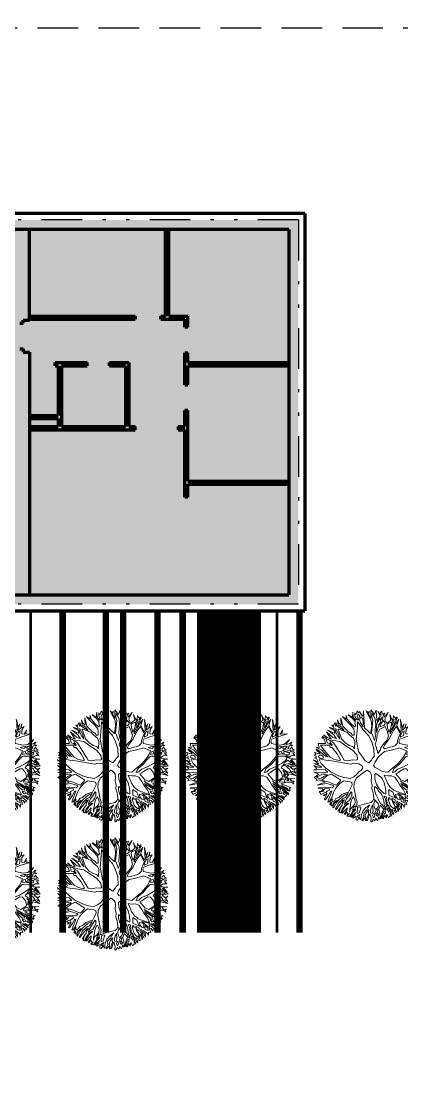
# Model space of a CAD drawing. Header units: metres. Extents: x -664657 to -643449, y -1076720 to -1062383.
# Drawn here: x -643536.59 to -643524.71, y -1071362.6 to -1071329.03 of the extents above; entities that cross this region are included whole.
import ezdxf

# ---------------------------------------------------------------- set-up
doc = ezdxf.new("R2010")
doc.units = ezdxf.units.M
doc.header["$LTSCALE"] = 0.1
doc.linetypes.add('DASHED', pattern=[19.05, 12.7, -6.35])
doc.linetypes.add('DIVIDE', pattern=[31.75, 12.7, -6.35, 0, -6.35, 0, -6.35])
doc.layers.get('0').update_dxf_attribs({"color": 8, "lineweight": 9})
doc.layers.add('AA_THER_silná', color=1, linetype='Continuous', lineweight=70)
doc.layers.add('AA_THER_STAFAZ', color=252, linetype='Continuous', lineweight=0)
for name, color, linetype in [('AA_THER_srafy', 52, 'Continuous'), ('AA_THER_ZELEŇ', 53, 'Continuous'), ('AA_THER_čerchovaná', 84, 'DIVIDE'), ('AA_THER_čárkovaná', 5, 'DASHED')]:
    doc.layers.add(name, color=color, linetype=linetype)

# ---------------------------------------------------------------- blocks, each defined once
blk = doc.blocks.new('A$C0C461CEA')
for p, q in [((-0.108, 0.579), (-0.136, 0.688)), ((-0.136, 0.688), (-0.031, 0.479)), ((-0.062, 0.681), (-0.084, 0.71)), ((-0.084, 0.71), (-0.025, 0.681)), ((0.086, 0.573), (-0.062, 0.681)), ((-0.025, 0.681), (-0.029, 0.73)), ((-0.029, 0.73), (-0.001, 0.656)), ((0.063, 0.606), (-0.009, 0.765)), ((-0.009, 0.765), (0.101, 0.706)), ((-0.001, 0.656), (0.063, 0.606)), ((0.049, 0.709), (0.1, 0.674)), ((0.071, 0.64), (0.049, 0.709)), ((0.101, 0.706), (0.094, 0.804)), ((0.094, 0.804), (0.195, 0.61)), ((0.1, 0.674), (0.148, 0.626)), ((0.214, 0.725), (0.134, 0.788)), ((0.134, 0.788), (0.212, 0.751)), ((0.191, 0.795), (0.205, 0.826)), ((0.231, 0.749), (0.191, 0.795)), ((0.195, 0.61), (0.214, 0.725)), ((0.205, 0.826), (0.247, 0.779)), ((0.212, 0.751), (0.231, 0.749)), ((0.226, 0.644), (0.236, 0.684)), ((0.236, 0.684), (0.278, 0.625)), ((0.247, 0.779), (0.283, 0.818)), ((0.256, 0.734), (0.28, 0.713)), ((0.257, 0.695), (0.256, 0.734)), ((0.272, 0.676), (0.257, 0.695)), ((0.291, 0.657), (0.272, 0.676)), ((0.283, 0.818), (0.273, 0.766)), ((0.273, 0.766), (0.303, 0.735)), ((0.28, 0.713), (0.29, 0.678)), ((0.29, 0.678), (0.291, 0.657)), ((0.298, 0.594), (0.316, 0.668)), ((0.303, 0.735), (0.335, 0.855)), ((0.316, 0.668), (0.354, 0.641)), ((0.335, 0.855), (0.332, 0.706)), ((0.332, 0.706), (0.398, 0.641)), ((0.448, 0.732), (0.381, 0.832)), ((0.381, 0.832), (0.473, 0.745)), ((0.398, 0.641), (0.448, 0.732)), ((0.438, 0.663), (0.419, 0.639)), ((0.471, 0.697), (0.438, 0.663)), ((0.483, 0.777), (0.463, 0.845)), ((0.463, 0.845), (0.503, 0.812)), ((0.482, 0.682), (0.471, 0.697)), ((0.473, 0.745), (0.483, 0.777)), ((0.492, 0.669), (0.482, 0.682)), ((0.49, 0.711), (0.491, 0.762)), ((0.505, 0.682), (0.49, 0.711)), ((0.491, 0.762), (0.519, 0.739)), ((0.503, 0.634), (0.492, 0.669)), ((0.503, 0.812), (0.541, 0.849)), ((0.518, 0.634), (0.505, 0.682)), ((0.519, 0.739), (0.518, 0.634)), ((0.541, 0.849), (0.523, 0.775)), ((0.523, 0.775), (0.552, 0.829)), ((0.539, 0.622), (0.547, 0.66)), ((0.544, 0.723), (0.568, 0.689)), ((0.547, 0.66), (0.544, 0.723)), ((0.552, 0.829), (0.55, 0.733)), ((0.55, 0.733), (0.572, 0.716)), ((0.568, 0.689), (0.562, 0.609)), ((0.572, 0.716), (0.592, 0.82)), ((0.6, 0.66), (0.581, 0.563)), ((0.592, 0.82), (0.599, 0.69)), ((0.599, 0.69), (0.656, 0.641)), ((0.629, 0.644), (0.6, 0.66)), ((0.732, 0.619), (0.623, 0.824)), ((0.623, 0.824), (0.721, 0.691)), ((0.721, 0.691), (0.725, 0.772)), ((0.725, 0.772), (0.739, 0.638)), ((0.739, 0.638), (0.773, 0.691)), ((0.773, 0.691), (0.762, 0.79)), ((0.762, 0.79), (0.78, 0.708)), ((0.78, 0.708), (0.782, 0.71)), ((0.782, 0.71), (0.826, 0.755)), ((0.826, 0.755), (0.807, 0.687)), ((0.807, 0.687), (0.84, 0.599)), ((1.024, 0.679), (0.847, 0.53)), ((0.888, 0.613), (0.897, 0.711)), ((0.897, 0.711), (0.915, 0.627)), ((0.915, 0.627), (1.024, 0.679)), ((-0.394, 0.388), (-0.424, 0.459)), ((-0.424, 0.459), (-0.372, 0.399)), ((-0.386, 0.487), (-0.377, 0.497)), ((-0.28, 0.452), (-0.386, 0.487)), ((-0.377, 0.497), (-0.291, 0.473)), ((-0.291, 0.473), (-0.326, 0.577)), ((-0.326, 0.577), (-0.279, 0.488)), ((-0.256, 0.522), (-0.284, 0.582)), ((-0.284, 0.582), (-0.25, 0.553)), ((-0.209, 0.421), (-0.28, 0.452)), ((-0.279, 0.488), (-0.209, 0.448)), ((-0.207, 0.472), (-0.256, 0.522)), ((-0.25, 0.553), (-0.251, 0.627)), ((-0.251, 0.627), (-0.205, 0.61)), ((-0.215, 0.587), (-0.164, 0.562)), ((-0.208, 0.57), (-0.215, 0.587)), ((-0.212, 0.536), (-0.208, 0.57)), ((-0.186, 0.48), (-0.212, 0.536)), ((-0.209, 0.448), (-0.207, 0.472)), ((-0.205, 0.61), (-0.205, 0.641)), ((-0.205, 0.641), (-0.143, 0.596)), ((-0.163, 0.47), (-0.186, 0.48)), ((-0.164, 0.562), (-0.163, 0.47)), ((-0.143, 0.596), (-0.108, 0.579)), ((-0.134, 0.562), (-0.138, 0.487)), ((-0.138, 0.487), (-0.095, 0.443)), ((-0.111, 0.544), (-0.134, 0.562)), ((-0.084, 0.536), (-0.111, 0.544)), ((-0.095, 0.443), (-0.013, 0.385)), ((-0.05, 0.471), (-0.084, 0.536)), ((-0.013, 0.385), (-0.05, 0.471)), ((-0.031, 0.479), (0.019, 0.379)), ((0.115, 0.58), (0.071, 0.64)), ((0.141, 0.467), (0.086, 0.573)), ((0.154, 0.458), (0.115, 0.58)), ((0.175, 0.322), (0.141, 0.467)), ((0.148, 0.626), (0.198, 0.54)), ((0.193, 0.345), (0.154, 0.458)), ((0.198, 0.54), (0.234, 0.438)), ((0.212, 0.581), (0.226, 0.644)), ((0.236, 0.499), (0.212, 0.581)), ((0.234, 0.438), (0.258, 0.367)), ((0.281, 0.388), (0.236, 0.499)), ((0.278, 0.625), (0.267, 0.543)), ((0.267, 0.543), (0.281, 0.388)), ((0.299, 0.519), (0.298, 0.594)), ((0.359, 0.578), (0.299, 0.519)), ((0.318, 0.477), (0.314, 0.414)), ((0.392, 0.572), (0.318, 0.477)), ((0.354, 0.641), (0.373, 0.618)), ((0.373, 0.618), (0.359, 0.578)), ((0.469, 0.501), (0.392, 0.572)), ((0.419, 0.639), (0.417, 0.618)), ((0.417, 0.618), (0.449, 0.568)), ((0.449, 0.568), (0.492, 0.518)), ((0.532, 0.422), (0.469, 0.501)), ((0.492, 0.518), (0.511, 0.491)), ((0.512, 0.575), (0.503, 0.634)), ((0.511, 0.491), (0.512, 0.575)), ((0.53, 0.531), (0.539, 0.622)), ((0.551, 0.471), (0.53, 0.531)), ((0.562, 0.609), (0.551, 0.471)), ((0.574, 0.456), (0.571, 0.374)), ((0.581, 0.563), (0.574, 0.456)), ((0.699, 0.587), (0.629, 0.644)), ((0.656, 0.641), (0.716, 0.594)), ((0.735, 0.569), (0.699, 0.587)), ((0.716, 0.594), (0.732, 0.619)), ((0.736, 0.502), (0.735, 0.569)), ((0.738, 0.409), (0.736, 0.502)), ((0.756, 0.617), (0.75, 0.55)), ((0.75, 0.55), (0.759, 0.494)), ((0.785, 0.647), (0.756, 0.617)), ((0.759, 0.494), (0.811, 0.549)), ((0.772, 0.454), (0.768, 0.41)), ((0.847, 0.53), (0.772, 0.454)), ((0.811, 0.549), (0.785, 0.647)), ((0.84, 0.599), (0.888, 0.613)), ((0.955, 0.401), (1.039, 0.454)), ((1.039, 0.454), (1.103, 0.589)), ((1.085, 0.438), (1.06, 0.421)), ((1.103, 0.589), (1.074, 0.465)), ((1.074, 0.465), (1.137, 0.506)), ((1.117, 0.447), (1.085, 0.438)), ((1.102, 0.394), (1.117, 0.447)), ((1.137, 0.506), (1.166, 0.562)), ((1.154, 0.472), (1.142, 0.409)), ((1.213, 0.508), (1.154, 0.472)), ((1.166, 0.562), (1.164, 0.508)), ((1.164, 0.508), (1.213, 0.508)), ((1.193, 0.416), (1.206, 0.47)), ((1.206, 0.47), (1.232, 0.441)), ((1.232, 0.441), (1.276, 0.429)), ((-0.577, 0.172), (-0.583, 0.229)), ((-0.583, 0.229), (-0.536, 0.174)), ((-0.526, 0.187), (-0.556, 0.247)), ((-0.556, 0.247), (-0.505, 0.187)), ((-0.495, 0.221), (-0.55, 0.309)), ((-0.55, 0.309), (-0.495, 0.256)), ((-0.436, 0.238), (-0.503, 0.376)), ((-0.503, 0.376), (-0.397, 0.235)), ((-0.495, 0.256), (-0.436, 0.238)), ((-0.415, 0.205), (-0.495, 0.221)), ((-0.394, 0.371), (-0.482, 0.412)), ((-0.482, 0.412), (-0.394, 0.388)), ((-0.397, 0.235), (-0.263, 0.181)), ((-0.256, 0.32), (-0.394, 0.371)), ((-0.372, 0.399), (-0.265, 0.347)), ((-0.265, 0.347), (-0.176, 0.312)), ((-0.174, 0.275), (-0.256, 0.32)), ((-0.194, 0.381), (-0.209, 0.421)), ((-0.162, 0.346), (-0.194, 0.381)), ((-0.176, 0.312), (-0.162, 0.346)), ((-0.142, 0.224), (-0.174, 0.275)), ((-0.157, 0.436), (-0.114, 0.321)), ((-0.081, 0.391), (-0.157, 0.436)), ((-0.114, 0.159), (-0.142, 0.224)), ((-0.114, 0.321), (-0.04, 0.095)), ((0.012, 0.333), (-0.081, 0.391)), ((0.154, 0.269), (0.012, 0.333)), ((0.019, 0.379), (0.096, 0.349)), ((0.096, 0.349), (0.175, 0.322)), ((0.266, 0.178), (0.154, 0.269)), ((0.24, 0.295), (0.193, 0.345)), ((0.308, 0.222), (0.24, 0.295)), ((0.258, 0.367), (0.296, 0.309)), ((0.296, 0.309), (0.308, 0.222)), ((0.314, 0.414), (0.309, 0.363)), ((0.309, 0.363), (0.334, 0.286)), ((0.334, 0.286), (0.348, 0.221)), ((0.348, 0.221), (0.354, 0.16)), ((0.485, 0.148), (0.513, 0.258)), ((0.513, 0.258), (0.54, 0.324)), ((0.54, 0.324), (0.532, 0.422)), ((0.551, 0.283), (0.534, 0.218)), ((0.571, 0.374), (0.551, 0.283)), ((0.619, 0.192), (0.694, 0.255)), ((0.694, 0.255), (0.731, 0.289)), ((0.834, 0.289), (0.726, 0.197)), ((0.731, 0.289), (0.76, 0.363)), ((0.76, 0.363), (0.738, 0.409)), ((0.768, 0.41), (0.8, 0.37)), ((0.8, 0.37), (0.955, 0.401)), ((0.992, 0.29), (0.834, 0.289)), ((0.943, 0.354), (0.922, 0.336)), ((0.922, 0.336), (0.992, 0.342)), ((0.983, 0.384), (0.943, 0.354)), ((1.022, 0.404), (0.983, 0.384)), ((0.985, 0.138), (0.99, 0.219)), ((0.99, 0.219), (0.992, 0.29)), ((0.992, 0.342), (1.008, 0.359)), ((1.008, 0.359), (1.022, 0.404)), ((1.019, 0.28), (1.014, 0.25)), ((1.014, 0.25), (1.022, 0.223)), ((1.04, 0.305), (1.019, 0.28)), ((1.022, 0.223), (1.057, 0.251)), ((1.065, 0.28), (1.04, 0.305)), ((1.06, 0.421), (1.046, 0.396)), ((1.046, 0.396), (1.046, 0.37)), ((1.046, 0.37), (1.102, 0.394)), ((1.161, 0.247), (1.054, 0.196)), ((1.057, 0.251), (1.11, 0.266)), ((1.084, 0.364), (1.065, 0.329)), ((1.065, 0.329), (1.216, 0.353)), ((1.11, 0.266), (1.065, 0.28)), ((1.151, 0.377), (1.084, 0.364)), ((1.115, 0.327), (1.094, 0.318)), ((1.094, 0.318), (1.123, 0.272)), ((1.157, 0.334), (1.115, 0.327)), ((1.123, 0.272), (1.221, 0.303)), ((1.142, 0.409), (1.193, 0.416)), ((1.216, 0.393), (1.151, 0.377)), ((1.223, 0.332), (1.157, 0.334)), ((1.207, 0.21), (1.161, 0.247)), ((1.221, 0.277), (1.173, 0.268)), ((1.173, 0.268), (1.209, 0.239)), ((1.209, 0.239), (1.221, 0.277)), ((1.216, 0.353), (1.216, 0.393)), ((1.221, 0.303), (1.223, 0.332)), ((1.265, 0.299), (1.236, 0.242)), ((1.236, 0.242), (1.263, 0.236)), ((1.276, 0.429), (1.239, 0.399)), ((1.239, 0.399), (1.239, 0.378)), ((1.239, 0.378), (1.266, 0.383)), ((1.263, 0.236), (1.379, 0.275)), ((1.336, 0.335), (1.265, 0.299)), ((1.266, 0.383), (1.281, 0.398)), ((1.308, 0.383), (1.275, 0.358)), ((1.275, 0.358), (1.336, 0.335)), ((1.281, 0.398), (1.308, 0.383)), ((1.379, 0.275), (1.301, 0.236)), ((1.301, 0.236), (1.411, 0.18)), ((-0.493, -0.002), (-0.644, 0.041)), ((-0.644, 0.041), (-0.485, 0.03)), ((-0.635, 0.101), (-0.551, 0.117)), ((-0.519, 0.086), (-0.635, 0.101)), ((-0.612, 0.165), (-0.577, 0.172)), ((-0.557, 0.142), (-0.612, 0.165)), ((-0.551, 0.117), (-0.557, 0.142)), ((-0.536, 0.174), (-0.526, 0.187)), ((-0.509, 0.126), (-0.526, 0.126)), ((-0.526, 0.126), (-0.492, 0.08)), ((-0.485, 0.03), (-0.519, 0.086)), ((-0.416, 0.057), (-0.509, 0.126)), ((-0.505, 0.187), (-0.335, 0.163)), ((-0.492, 0.08), (-0.453, 0.038)), ((-0.444, 0.15), (-0.46, 0.141)), ((-0.46, 0.141), (-0.318, -0.013)), ((-0.453, 0.038), (-0.411, 0.003)), ((-0.353, 0.149), (-0.444, 0.15)), ((-0.354, -0.026), (-0.416, 0.057)), ((-0.335, 0.163), (-0.415, 0.205)), ((-0.411, 0.003), (-0.354, -0.026)), ((-0.273, 0.155), (-0.353, 0.149)), ((-0.191, 0.121), (-0.273, 0.155)), ((-0.263, 0.181), (-0.194, 0.167)), ((-0.194, 0.167), (-0.145, 0.146)), ((-0.099, 0.096), (-0.191, 0.121)), ((-0.145, 0.146), (-0.114, 0.159)), ((-0.05, 0.048), (-0.099, 0.096)), ((0, -0.086), (-0.05, 0.048)), ((-0.04, 0.095), (0.101, -0.11)), ((0.364, 0.065), (0.266, 0.178)), ((0.354, 0.16), (0.409, 0.103)), ((0.435, -0.079), (0.364, 0.065)), ((0.409, 0.103), (0.439, 0.053)), ((0.439, 0.053), (0.476, 0.01)), ((0.476, 0.01), (0.498, 0.096)), ((0.498, 0.096), (0.485, 0.148)), ((0.588, 0.099), (0.514, -0.053)), ((0.534, 0.218), (0.533, 0.155)), ((0.533, 0.155), (0.567, 0.153)), ((0.567, 0.153), (0.619, 0.192)), ((0.726, 0.197), (0.588, 0.099)), ((0.934, -0.024), (0.985, 0.138)), ((0.99, 0.078), (0.966, -0.017)), ((1.029, 0.181), (0.99, 0.078)), ((1.054, 0.196), (1.029, 0.181)), ((1.064, -0.035), (1.15, 0.081)), ((1.15, 0.081), (1.193, 0.151)), ((1.184, 0.044), (1.176, -0.007)), ((1.242, 0.072), (1.184, 0.044)), ((1.201, 0.118), (1.192, 0.06)), ((1.192, 0.06), (1.242, 0.105)), ((1.193, 0.151), (1.207, 0.21)), ((1.249, 0.194), (1.201, 0.132)), ((1.201, 0.132), (1.201, 0.118)), ((1.242, 0.105), (1.277, 0.128)), ((1.297, 0.051), (1.242, 0.072)), ((1.268, 0.179), (1.249, 0.194)), ((1.314, 0.169), (1.268, 0.179)), ((1.294, 0.108), (1.276, 0.086)), ((1.276, 0.086), (1.305, 0.077)), ((1.277, 0.128), (1.319, 0.158)), ((1.411, 0.18), (1.289, 0.213)), ((1.289, 0.213), (1.317, 0.184)), ((1.327, 0.131), (1.294, 0.108)), ((1.347, 0.037), (1.297, 0.051)), ((1.305, 0.077), (1.384, 0.138)), ((1.319, 0.158), (1.314, 0.169)), ((1.317, 0.184), (1.443, 0.155)), ((1.367, 0.149), (1.327, 0.131)), ((1.443, 0.155), (1.34, 0.081)), ((1.34, 0.081), (1.406, 0.061)), ((1.386, 0.006), (1.347, 0.037)), ((1.384, 0.138), (1.367, 0.149)), ((1.367, -0.026), (1.386, 0.006)), ((1.421, 0.016), (1.398, -0.011)), ((1.406, 0.061), (1.454, 0.109)), ((1.495, 0.013), (1.421, 0.016)), ((1.454, 0.109), (1.431, 0.05)), ((1.431, 0.05), (1.495, 0.013)), ((-0.701, -0.157), (-0.672, -0.144)), ((-0.634, -0.167), (-0.701, -0.157)), ((-0.672, -0.144), (-0.697, -0.115)), ((-0.697, -0.115), (-0.649, -0.134)), ((-0.599, -0.118), (-0.687, -0.081)), ((-0.687, -0.081), (-0.582, -0.108)), ((-0.508, -0.101), (-0.659, -0.004)), ((-0.659, -0.004), (-0.5, -0.057)), ((-0.649, -0.134), (-0.599, -0.118)), ((-0.583, -0.227), (-0.634, -0.167)), ((-0.561, -0.129), (-0.611, -0.142)), ((-0.611, -0.142), (-0.575, -0.175)), ((-0.582, -0.108), (-0.544, -0.105)), ((-0.575, -0.175), (-0.552, -0.204)), ((-0.519, -0.137), (-0.561, -0.129)), ((-0.552, -0.204), (-0.506, -0.197)), ((-0.544, -0.105), (-0.508, -0.101)), ((-0.491, -0.179), (-0.519, -0.137)), ((-0.506, -0.197), (-0.448, -0.22)), ((-0.5, -0.057), (-0.412, -0.054)), ((-0.412, -0.054), (-0.493, -0.002)), ((-0.33, -0.078), (-0.491, -0.12)), ((-0.491, -0.12), (-0.481, -0.145)), ((-0.444, -0.203), (-0.491, -0.179)), ((-0.481, -0.145), (-0.435, -0.149)), ((-0.448, -0.22), (-0.444, -0.203)), ((-0.435, -0.149), (-0.35, -0.207)), ((-0.35, -0.207), (-0.2, -0.314)), ((-0.208, -0.104), (-0.33, -0.078)), ((-0.318, -0.013), (-0.221, -0.06)), ((-0.221, -0.06), (-0.118, -0.072)), ((-0.023, -0.134), (-0.208, -0.104)), ((-0.118, -0.072), (-0.051, -0.067)), ((-0.051, -0.067), (0, -0.086)), ((0.101, -0.19), (-0.023, -0.134)), ((0.101, -0.11), (0.215, -0.18)), ((0.147, -0.271), (0.101, -0.19)), ((0.215, -0.18), (0.302, -0.23)), ((0.386, -0.241), (0.412, -0.157)), ((0.412, -0.132), (0.435, -0.079)), ((0.412, -0.157), (0.412, -0.132)), ((0.514, -0.053), (0.492, -0.182)), ((0.492, -0.182), (0.493, -0.246)), ((0.814, -0.262), (0.864, -0.159)), ((0.864, -0.159), (0.934, -0.024)), ((0.908, -0.119), (0.897, -0.15)), ((0.897, -0.15), (0.901, -0.228)), ((0.901, -0.228), (0.946, -0.198)), ((0.966, -0.017), (0.908, -0.119)), ((0.946, -0.198), (0.973, -0.127)), ((0.973, -0.127), (1.064, -0.035)), ((1.009, -0.187), (0.98, -0.225)), ((1.026, -0.151), (1.009, -0.187)), ((1.084, -0.067), (1.026, -0.151)), ((1.138, -0.047), (1.084, -0.067)), ((1.225, -0.095), (1.138, -0.047)), ((1.176, -0.007), (1.277, -0.02)), ((1.208, -0.294), (1.276, -0.187)), ((1.271, -0.153), (1.225, -0.095)), ((1.231, -0.04), (1.321, -0.091)), ((1.289, -0.041), (1.231, -0.04)), ((1.287, -0.212), (1.256, -0.26)), ((1.276, -0.187), (1.271, -0.153)), ((1.277, -0.02), (1.367, -0.026)), ((1.324, -0.116), (1.277, -0.096)), ((1.277, -0.096), (1.303, -0.157)), ((1.318, -0.192), (1.287, -0.212)), ((1.346, -0.047), (1.289, -0.041)), ((1.303, -0.157), (1.324, -0.116)), ((1.356, -0.236), (1.318, -0.192)), ((1.321, -0.091), (1.346, -0.047)), ((1.347, -0.14), (1.333, -0.161)), ((1.333, -0.161), (1.36, -0.194)), ((1.374, -0.053), (1.346, -0.093)), ((1.346, -0.093), (1.374, -0.091)), ((1.368, -0.148), (1.347, -0.14)), ((1.374, -0.091), (1.353, -0.129)), ((1.353, -0.129), (1.41, -0.147)), ((1.36, -0.194), (1.389, -0.194)), ((1.4, -0.166), (1.368, -0.148)), ((1.514, -0.029), (1.374, -0.053)), ((1.389, -0.194), (1.421, -0.179)), ((1.476, -0.191), (1.394, -0.229)), ((1.398, -0.011), (1.514, -0.029)), ((1.421, -0.179), (1.4, -0.166)), ((1.41, -0.147), (1.519, -0.094)), ((1.519, -0.094), (1.431, -0.145)), ((1.431, -0.145), (1.486, -0.17)), ((1.541, -0.201), (1.476, -0.191)), ((1.486, -0.17), (1.527, -0.148)), ((1.527, -0.148), (1.511, -0.184)), ((1.511, -0.184), (1.541, -0.201)), ((-0.722, -0.374), (-0.67, -0.354)), ((-0.605, -0.381), (-0.722, -0.374)), ((-0.721, -0.288), (-0.583, -0.227)), ((-0.67, -0.354), (-0.721, -0.288)), ((-0.705, -0.422), (-0.705, -0.403)), ((-0.705, -0.403), (-0.475, -0.468)), ((-0.602, -0.457), (-0.705, -0.422)), ((-0.49, -0.229), (-0.658, -0.302)), ((-0.658, -0.302), (-0.588, -0.343)), ((-0.429, -0.459), (-0.605, -0.381)), ((-0.588, -0.343), (-0.459, -0.411)), ((-0.465, -0.267), (-0.49, -0.229)), ((-0.431, -0.251), (-0.465, -0.267)), ((-0.459, -0.411), (-0.383, -0.446)), ((-0.402, -0.266), (-0.431, -0.251)), ((-0.281, -0.328), (-0.402, -0.266)), ((-0.284, -0.456), (-0.182, -0.436)), ((-0.167, -0.411), (-0.281, -0.328)), ((-0.2, -0.314), (-0.141, -0.358)), ((-0.182, -0.436), (-0.167, -0.411)), ((-0.141, -0.358), (-0.098, -0.387)), ((0.06, -0.41), (-0.099, -0.448)), ((-0.098, -0.387), (-0.025, -0.371)), ((-0.025, -0.371), (0.046, -0.318)), ((0.046, -0.318), (0.128, -0.29)), ((0.101, -0.37), (0.06, -0.41)), ((0.202, -0.337), (0.101, -0.37)), ((0.128, -0.29), (0.147, -0.271)), ((0.284, -0.347), (0.202, -0.337)), ((0.301, -0.364), (0.284, -0.347)), ((0.295, -0.448), (0.313, -0.389)), ((0.313, -0.389), (0.301, -0.364)), ((0.302, -0.23), (0.386, -0.241)), ((0.414, -0.386), (0.348, -0.481)), ((0.482, -0.404), (0.414, -0.386)), ((0.518, -0.429), (0.482, -0.404)), ((0.493, -0.246), (0.533, -0.274)), ((0.544, -0.477), (0.518, -0.429)), ((0.533, -0.274), (0.71, -0.29)), ((0.601, -0.382), (0.587, -0.408)), ((0.587, -0.408), (0.628, -0.487)), ((0.66, -0.39), (0.601, -0.382)), ((0.74, -0.406), (0.66, -0.39)), ((0.71, -0.29), (0.814, -0.262)), ((0.768, -0.431), (0.74, -0.406)), ((0.831, -0.489), (0.768, -0.431)), ((0.773, -0.347), (0.846, -0.329)), ((0.833, -0.407), (0.773, -0.347)), ((0.896, -0.469), (0.833, -0.407)), ((0.846, -0.329), (0.914, -0.295)), ((0.914, -0.295), (0.987, -0.292)), ((0.98, -0.225), (1.12, -0.297)), ((0.987, -0.292), (1.076, -0.35)), ((1.076, -0.35), (1.146, -0.402)), ((1.12, -0.297), (1.208, -0.294)), ((1.322, -0.346), (1.122, -0.328)), ((1.122, -0.328), (1.314, -0.377)), ((1.146, -0.366), (1.331, -0.398)), ((1.205, -0.406), (1.146, -0.366)), ((1.146, -0.402), (1.247, -0.462)), ((1.293, -0.438), (1.205, -0.406)), ((1.256, -0.26), (1.262, -0.288)), ((1.262, -0.288), (1.356, -0.236)), ((1.35, -0.423), (1.293, -0.438)), ((1.394, -0.229), (1.298, -0.308)), ((1.298, -0.308), (1.389, -0.301)), ((1.314, -0.377), (1.526, -0.421)), ((1.436, -0.382), (1.322, -0.346)), ((1.331, -0.398), (1.35, -0.423)), ((1.439, -0.334), (1.334, -0.329)), ((1.334, -0.329), (1.521, -0.375)), ((1.526, -0.421), (1.375, -0.412)), ((1.375, -0.412), (1.53, -0.449)), ((1.389, -0.301), (1.527, -0.295)), ((1.521, -0.375), (1.436, -0.382)), ((1.513, -0.369), (1.439, -0.334)), ((1.527, -0.295), (1.496, -0.321)), ((1.496, -0.321), (1.528, -0.358)), ((1.528, -0.358), (1.513, -0.369)), ((-0.671, -0.512), (-0.715, -0.477)), ((-0.715, -0.477), (-0.643, -0.483)), ((-0.697, -0.539), (-0.671, -0.512)), ((-0.651, -0.541), (-0.697, -0.539)), ((-0.537, -0.67), (-0.676, -0.63)), ((-0.676, -0.63), (-0.569, -0.633)), ((-0.67, -0.585), (-0.643, -0.564)), ((-0.628, -0.583), (-0.67, -0.585)), ((-0.643, -0.564), (-0.651, -0.541)), ((-0.643, -0.483), (-0.602, -0.457)), ((-0.569, -0.633), (-0.628, -0.583)), ((-0.562, -0.478), (-0.608, -0.497)), ((-0.608, -0.497), (-0.603, -0.545)), ((-0.603, -0.545), (-0.555, -0.54)), ((-0.569, -0.566), (-0.571, -0.578)), ((-0.571, -0.578), (-0.503, -0.638)), ((-0.439, -0.537), (-0.569, -0.566)), ((-0.528, -0.49), (-0.562, -0.478)), ((-0.555, -0.54), (-0.523, -0.534)), ((-0.5, -0.512), (-0.528, -0.49)), ((-0.523, -0.534), (-0.5, -0.512)), ((-0.503, -0.638), (-0.373, -0.687)), ((-0.475, -0.468), (-0.429, -0.459)), ((-0.274, -0.489), (-0.439, -0.537)), ((-0.383, -0.446), (-0.284, -0.456)), ((-0.099, -0.448), (-0.274, -0.489)), ((0.165, -0.682), (0.215, -0.623)), ((0.215, -0.623), (0.252, -0.551)), ((0.252, -0.551), (0.271, -0.484)), ((0.271, -0.484), (0.295, -0.448)), ((0.276, -0.629), (0.273, -0.73)), ((0.309, -0.559), (0.276, -0.629)), ((0.348, -0.481), (0.309, -0.559)), ((0.574, -0.561), (0.544, -0.477)), ((0.627, -0.632), (0.574, -0.561)), ((0.648, -0.697), (0.627, -0.632)), ((0.628, -0.487), (0.7, -0.576)), ((0.68, -0.635), (0.71, -0.698)), ((0.723, -0.641), (0.68, -0.635)), ((0.7, -0.576), (0.793, -0.643)), ((0.755, -0.654), (0.723, -0.641)), ((0.793, -0.687), (0.755, -0.654)), ((0.793, -0.643), (0.86, -0.669)), ((0.885, -0.552), (0.831, -0.489)), ((0.927, -0.618), (0.885, -0.552)), ((0.987, -0.527), (0.896, -0.469)), ((0.953, -0.683), (0.927, -0.618)), ((0.973, -0.572), (1.072, -0.589)), ((0.997, -0.622), (0.973, -0.572)), ((1.063, -0.541), (0.987, -0.527)), ((1.018, -0.681), (0.997, -0.622)), ((1.084, -0.55), (1.063, -0.541)), ((1.072, -0.589), (1.119, -0.642)), ((1.24, -0.542), (1.084, -0.55)), ((1.119, -0.642), (1.171, -0.679)), ((1.135, -0.61), (1.181, -0.601)), ((1.169, -0.658), (1.135, -0.61)), ((1.271, -0.556), (1.173, -0.572)), ((1.173, -0.572), (1.345, -0.623)), ((1.181, -0.601), (1.228, -0.603)), ((1.228, -0.603), (1.262, -0.674)), ((1.328, -0.531), (1.24, -0.542)), ((1.247, -0.462), (1.328, -0.531)), ((1.339, -0.652), (1.266, -0.621)), ((1.266, -0.621), (1.279, -0.67)), ((1.32, -0.545), (1.271, -0.556)), ((1.308, -0.455), (1.382, -0.454)), ((1.323, -0.478), (1.308, -0.455)), ((1.362, -0.62), (1.32, -0.545)), ((1.367, -0.498), (1.323, -0.478)), ((1.367, -0.69), (1.339, -0.652)), ((1.345, -0.623), (1.362, -0.62)), ((1.492, -0.575), (1.361, -0.539)), ((1.361, -0.539), (1.376, -0.585)), ((1.404, -0.631), (1.364, -0.641)), ((1.364, -0.641), (1.432, -0.706)), ((1.403, -0.475), (1.367, -0.498)), ((1.376, -0.585), (1.48, -0.613)), ((1.382, -0.454), (1.403, -0.475)), ((1.434, -0.521), (1.395, -0.521)), ((1.395, -0.521), (1.492, -0.575)), ((1.457, -0.664), (1.404, -0.631)), ((1.53, -0.449), (1.415, -0.452)), ((1.415, -0.452), (1.445, -0.477)), ((1.485, -0.543), (1.434, -0.521)), ((1.461, -0.634), (1.444, -0.636)), ((1.444, -0.636), (1.457, -0.664)), ((1.445, -0.477), (1.505, -0.474)), ((1.48, -0.613), (1.461, -0.634)), ((1.505, -0.474), (1.477, -0.522)), ((1.477, -0.522), (1.485, -0.543)), ((-0.639, -0.698), (-0.537, -0.67)), ((-0.507, -0.691), (-0.639, -0.698)), ((-0.54, -0.767), (-0.622, -0.732)), ((-0.622, -0.732), (-0.532, -0.735)), ((-0.483, -0.76), (-0.59, -0.822)), ((-0.59, -0.822), (-0.54, -0.767)), ((-0.568, -0.862), (-0.416, -0.81)), ((-0.457, -0.859), (-0.568, -0.862)), ((-0.532, -0.735), (-0.456, -0.699)), ((-0.519, -0.958), (-0.457, -0.859)), ((-0.456, -0.699), (-0.507, -0.691)), ((-0.374, -0.724), (-0.483, -0.76)), ((-0.388, -0.824), (-0.446, -0.892)), ((-0.416, -0.81), (-0.302, -0.746)), ((-0.329, -0.8), (-0.388, -0.824)), ((-0.381, -0.913), (-0.335, -0.847)), ((-0.302, -0.746), (-0.374, -0.724)), ((-0.373, -0.687), (-0.256, -0.714)), ((-0.335, -0.847), (-0.287, -0.798)), ((-0.287, -0.798), (-0.329, -0.8)), ((-0.283, -0.813), (-0.322, -0.887)), ((-0.221, -0.753), (-0.283, -0.813)), ((-0.256, -0.714), (-0.076, -0.727)), ((-0.092, -0.771), (-0.221, -0.753)), ((-0.004, -0.791), (-0.092, -0.771)), ((-0.076, -0.727), (0.048, -0.713)), ((-0.04, -0.918), (-0.024, -0.869)), ((0.014, -0.86), (-0.027, -0.987)), ((-0.024, -0.869), (-0.002, -0.812)), ((-0.002, -0.812), (-0.004, -0.791)), ((0.055, -0.78), (0.014, -0.86)), ((0.048, -0.713), (0.165, -0.682)), ((0.103, -0.771), (0.055, -0.78)), ((0.185, -0.745), (0.103, -0.771)), ((0.227, -0.745), (0.185, -0.745)), ((0.25, -0.786), (0.227, -0.745)), ((0.243, -0.953), (0.249, -0.862)), ((0.249, -0.862), (0.25, -0.786)), ((0.273, -0.73), (0.303, -0.824)), ((0.303, -0.824), (0.376, -0.924)), ((0.706, -0.765), (0.648, -0.697)), ((0.766, -0.864), (0.706, -0.765)), ((0.71, -0.698), (0.771, -0.775)), ((0.766, -0.918), (0.766, -0.864)), ((0.771, -0.775), (0.873, -0.86)), ((0.789, -0.874), (0.884, -0.921)), ((0.804, -0.903), (0.789, -0.874)), ((0.861, -0.713), (0.793, -0.687)), ((0.86, -0.669), (0.919, -0.683)), ((0.923, -0.765), (0.861, -0.713)), ((0.873, -0.86), (0.932, -0.9)), ((0.919, -0.683), (0.953, -0.683)), ((0.975, -0.826), (0.923, -0.765)), ((0.943, -0.738), (0.987, -0.729)), ((0.979, -0.769), (0.943, -0.738)), ((1.031, -0.928), (0.975, -0.826)), ((1.005, -0.804), (0.979, -0.769)), ((0.987, -0.729), (1.026, -0.796)), ((1.045, -0.869), (1.005, -0.804)), ((1.087, -0.68), (1.018, -0.681)), ((1.026, -0.796), (1.051, -0.84)), ((1.033, -0.716), (1.053, -0.774)), ((1.078, -0.743), (1.033, -0.716)), ((1.075, -0.925), (1.045, -0.869)), ((1.051, -0.84), (1.075, -0.882)), ((1.053, -0.774), (1.127, -0.856)), ((1.111, -0.744), (1.078, -0.743)), ((1.259, -1.006), (1.085, -0.865)), ((1.085, -0.865), (1.242, -1.046)), ((1.171, -0.679), (1.087, -0.68)), ((1.099, -0.713), (1.174, -0.717)), ((1.139, -0.759), (1.099, -0.713)), ((1.151, -0.786), (1.111, -0.744)), ((1.127, -0.856), (1.163, -0.878)), ((1.193, -0.78), (1.139, -0.759)), ((1.217, -0.83), (1.151, -0.786)), ((1.218, -0.683), (1.169, -0.658)), ((1.174, -0.717), (1.193, -0.78)), ((1.239, -0.897), (1.217, -0.83)), ((1.262, -0.674), (1.218, -0.683)), ((1.22, -0.716), (1.225, -0.775)), ((1.246, -0.741), (1.22, -0.716)), ((1.225, -0.775), (1.289, -0.835)), ((1.293, -0.863), (1.24, -0.831)), ((1.24, -0.831), (1.264, -0.903)), ((1.269, -0.792), (1.246, -0.741)), ((1.292, -0.73), (1.269, -0.733)), ((1.269, -0.733), (1.293, -0.833)), ((1.289, -0.835), (1.269, -0.792)), ((1.279, -0.67), (1.304, -0.696)), ((1.314, -0.791), (1.292, -0.73)), ((1.293, -0.833), (1.345, -0.856)), ((1.327, -0.913), (1.293, -0.863)), ((1.304, -0.696), (1.367, -0.69)), ((1.366, -0.826), (1.314, -0.791)), ((1.345, -0.856), (1.318, -0.856)), ((1.318, -0.856), (1.327, -0.913)), ((1.351, -0.74), (1.321, -0.736)), ((1.321, -0.736), (1.366, -0.826)), ((1.406, -0.775), (1.351, -0.74)), ((1.432, -0.706), (1.386, -0.715)), ((1.386, -0.715), (1.406, -0.775)), ((-0.458, -0.964), (-0.519, -0.958)), ((-0.463, -0.909), (-0.469, -0.936)), ((-0.469, -0.936), (-0.415, -0.93)), ((-0.446, -0.892), (-0.463, -0.909)), ((-0.456, -0.999), (-0.458, -0.964)), ((-0.402, -0.959), (-0.456, -0.999)), ((-0.415, -0.93), (-0.381, -0.913)), ((-0.275, -0.955), (-0.402, -0.959)), ((-0.396, -1.075), (-0.275, -0.955)), ((-0.237, -0.968), (-0.396, -1.075)), ((-0.36, -1.114), (-0.235, -1.047)), ((-0.322, -0.887), (-0.355, -0.942)), ((-0.355, -0.942), (-0.206, -0.924)), ((-0.222, -1.071), (-0.242, -1.119)), ((-0.105, -0.95), (-0.237, -0.968)), ((-0.235, -1.047), (-0.102, -1.004)), ((-0.142, -1.045), (-0.222, -1.071)), ((-0.206, -0.924), (-0.095, -0.918)), ((-0.16, -1.106), (-0.125, -1.059)), ((-0.125, -1.059), (-0.142, -1.045)), ((-0.098, -1.074), (-0.109, -1.185)), ((-0.078, -0.962), (-0.105, -0.95)), ((-0.102, -1.004), (-0.078, -0.962)), ((-0.075, -1.069), (-0.098, -1.074)), ((-0.095, -0.918), (-0.04, -0.918)), ((-0.066, -1.3), (-0.075, -1.069)), ((-0.027, -0.987), (-0.034, -1.08)), ((-0.034, -1.08), (-0.027, -1.189)), ((0.102, -1.129), (0.142, -1.04)), ((0.184, -1.043), (0.122, -1.171)), ((0.142, -1.04), (0.206, -0.982)), ((0.246, -0.974), (0.184, -1.043)), ((0.197, -1.113), (0.23, -1.077)), ((0.206, -0.982), (0.243, -0.953)), ((0.23, -1.077), (0.246, -0.974)), ((0.264, -1.085), (0.258, -1.15)), ((0.277, -0.999), (0.264, -1.085)), ((0.292, -0.925), (0.277, -0.999)), ((0.309, -0.927), (0.292, -0.925)), ((0.33, -0.981), (0.309, -0.927)), ((0.321, -1.112), (0.333, -1.053)), ((0.333, -1.053), (0.33, -0.981)), ((0.374, -0.999), (0.362, -1.036)), ((0.362, -1.036), (0.365, -1.114)), ((0.41, -1.033), (0.374, -0.999)), ((0.376, -0.924), (0.427, -1.003)), ((0.444, -1.071), (0.41, -1.033)), ((0.427, -1.003), (0.48, -1.062)), ((0.457, -1.127), (0.444, -1.071)), ((0.48, -1.062), (0.512, -1.16)), ((0.558, -1.109), (0.631, -1.046)), ((0.631, -1.046), (0.693, -0.999)), ((0.746, -1.013), (0.692, -1.098)), ((0.693, -0.999), (0.75, -0.958)), ((0.726, -1.085), (0.746, -1.013)), ((0.726, -1.131), (0.726, -1.085)), ((0.75, -0.958), (0.766, -0.918)), ((0.79, -1.059), (0.793, -1.031)), ((0.802, -1.122), (0.79, -1.059)), ((0.793, -1.031), (0.796, -0.994)), ((0.796, -0.994), (0.85, -1.098)), ((0.804, -0.956), (0.804, -0.903)), ((0.813, -0.977), (0.804, -0.956)), ((0.841, -1.024), (0.813, -0.977)), ((0.885, -1.058), (0.841, -1.024)), ((0.884, -0.921), (0.914, -0.946)), ((0.914, -0.998), (0.885, -1.058)), ((0.903, -1.11), (0.906, -1.064)), ((0.906, -1.064), (0.934, -1.03)), ((0.914, -0.946), (0.914, -0.998)), ((0.932, -0.9), (0.98, -0.916)), ((0.934, -1.03), (0.94, -1.076)), ((0.939, -0.942), (0.95, -1.023)), ((0.95, -0.942), (0.939, -0.942)), ((0.94, -1.076), (0.939, -1.127)), ((1.04, -0.98), (0.95, -0.942)), ((0.95, -1.023), (1.001, -1.095)), ((0.98, -0.916), (1.029, -0.945)), ((1.029, -0.945), (1.031, -0.928)), ((1.032, -1.052), (1.04, -0.98)), ((1.059, -1.178), (1.032, -1.052)), ((1.05, -0.921), (1.086, -0.98)), ((1.051, -0.97), (1.05, -0.921)), ((1.086, -0.98), (1.051, -0.97)), ((1.059, -1.012), (1.058, -1.092)), ((1.058, -1.092), (1.075, -1.163)), ((1.08, -1.009), (1.059, -1.012)), ((1.075, -0.882), (1.075, -0.925)), ((1.097, -1.037), (1.08, -1.009)), ((1.085, -1.069), (1.097, -1.037)), ((1.092, -1.167), (1.085, -1.069)), ((1.098, -0.94), (1.107, -0.921)), ((1.105, -0.963), (1.098, -0.94)), ((1.115, -1.083), (1.103, -1.165)), ((1.156, -0.996), (1.105, -0.963)), ((1.107, -0.921), (1.156, -0.965)), ((1.155, -1.127), (1.115, -1.083)), ((1.192, -1.097), (1.14, -1.053)), ((1.14, -1.053), (1.155, -1.127)), ((1.156, -0.965), (1.156, -0.996)), ((1.163, -0.878), (1.239, -0.897)), ((1.242, -1.046), (1.185, -0.992)), ((1.185, -0.992), (1.213, -1.063)), ((1.249, -0.922), (1.189, -0.924)), ((1.189, -0.924), (1.265, -0.987)), ((1.213, -1.063), (1.192, -1.097)), ((1.281, -0.953), (1.249, -0.922)), ((1.265, -0.987), (1.259, -1.006)), ((1.264, -0.903), (1.302, -0.93)), ((1.302, -0.93), (1.281, -0.953)), ((-0.351, -1.121), (-0.36, -1.114)), ((-0.255, -1.094), (-0.351, -1.121)), ((-0.305, -1.172), (-0.267, -1.159)), ((-0.305, -1.187), (-0.305, -1.172)), ((-0.273, -1.193), (-0.305, -1.187)), ((-0.254, -1.22), (-0.273, -1.193)), ((-0.267, -1.159), (-0.255, -1.094)), ((-0.227, -1.182), (-0.254, -1.22)), ((-0.242, -1.119), (-0.248, -1.151)), ((-0.248, -1.151), (-0.172, -1.146)), ((-0.189, -1.184), (-0.227, -1.182)), ((-0.141, -1.15), (-0.193, -1.224)), ((-0.193, -1.224), (-0.189, -1.184)), ((-0.172, -1.146), (-0.16, -1.106)), ((-0.146, -1.278), (-0.141, -1.15)), ((-0.125, -1.278), (-0.146, -1.278)), ((-0.109, -1.185), (-0.125, -1.278)), ((-0.041, -1.296), (-0.066, -1.3)), ((-0.029, -1.216), (-0.041, -1.296)), ((-0.006, -1.273), (-0.029, -1.216)), ((-0.027, -1.189), (0.003, -1.241)), ((-0.005, -1.34), (-0.006, -1.273)), ((0.016, -1.281), (-0.005, -1.34)), ((0.003, -1.241), (0.022, -1.26)), ((0.029, -1.341), (0.016, -1.281)), ((0.022, -1.26), (0.051, -1.215)), ((0.051, -1.215), (0.056, -1.171)), ((0.053, -1.265), (0.052, -1.345)), ((0.097, -1.194), (0.053, -1.265)), ((0.056, -1.171), (0.102, -1.129)), ((0.072, -1.268), (0.097, -1.194)), ((0.075, -1.366), (0.072, -1.268)), ((0.102, -1.252), (0.094, -1.366)), ((0.122, -1.171), (0.102, -1.252)), ((0.128, -1.374), (0.143, -1.221)), ((0.143, -1.221), (0.197, -1.113)), ((0.183, -1.225), (0.149, -1.374)), ((0.207, -1.153), (0.183, -1.225)), ((0.2, -1.386), (0.217, -1.3)), ((0.232, -1.127), (0.207, -1.153)), ((0.217, -1.3), (0.228, -1.245)), ((0.219, -1.203), (0.227, -1.18)), ((0.228, -1.245), (0.219, -1.203)), ((0.227, -1.18), (0.232, -1.127)), ((0.258, -1.15), (0.261, -1.188)), ((0.261, -1.188), (0.267, -1.213)), ((0.284, -1.234), (0.264, -1.316)), ((0.267, -1.213), (0.294, -1.15)), ((0.279, -1.392), (0.297, -1.24)), ((0.325, -1.162), (0.284, -1.234)), ((0.294, -1.15), (0.321, -1.112)), ((0.347, -1.25), (0.294, -1.391)), ((0.297, -1.24), (0.34, -1.156)), ((0.34, -1.156), (0.325, -1.162)), ((0.338, -1.397), (0.36, -1.309)), ((0.36, -1.309), (0.347, -1.25)), ((0.365, -1.114), (0.382, -1.166)), ((0.382, -1.166), (0.395, -1.216)), ((0.395, -1.216), (0.4, -1.254)), ((0.4, -1.254), (0.409, -1.275)), ((0.409, -1.275), (0.423, -1.315)), ((0.418, -1.245), (0.443, -1.184)), ((0.423, -1.315), (0.418, -1.245)), ((0.443, -1.184), (0.457, -1.127)), ((0.48, -1.148), (0.458, -1.192)), ((0.458, -1.192), (0.465, -1.255)), ((0.486, -1.253), (0.46, -1.398)), ((0.465, -1.255), (0.5, -1.209)), ((0.5, -1.209), (0.48, -1.148)), ((0.482, -1.299), (0.513, -1.24)), ((0.493, -1.337), (0.482, -1.299)), ((0.513, -1.215), (0.486, -1.253)), ((0.539, -1.269), (0.494, -1.396)), ((0.512, -1.16), (0.558, -1.109)), ((0.513, -1.24), (0.513, -1.215)), ((0.564, -1.133), (0.538, -1.164)), ((0.538, -1.164), (0.551, -1.2)), ((0.541, -1.319), (0.539, -1.269)), ((0.551, -1.2), (0.555, -1.234)), ((0.555, -1.234), (0.577, -1.28)), ((0.596, -1.13), (0.564, -1.133)), ((0.577, -1.28), (0.61, -1.247)), ((0.603, -1.193), (0.596, -1.13)), ((0.598, -1.319), (0.639, -1.264)), ((0.61, -1.247), (0.603, -1.193)), ((0.639, -1.264), (0.628, -1.352)), ((0.692, -1.098), (0.664, -1.19)), ((0.664, -1.19), (0.665, -1.262)), ((0.665, -1.262), (0.678, -1.314)), ((0.695, -1.217), (0.726, -1.131)), ((0.724, -1.278), (0.695, -1.217)), ((0.72, -1.371), (0.724, -1.278)), ((0.751, -1.301), (0.737, -1.372)), ((0.745, -1.173), (0.74, -1.228)), ((0.74, -1.228), (0.746, -1.259)), ((0.766, -1.11), (0.745, -1.173)), ((0.746, -1.259), (0.797, -1.349)), ((0.797, -1.349), (0.751, -1.301)), ((0.77, -1.152), (0.766, -1.11)), ((0.794, -1.206), (0.77, -1.152)), ((0.797, -1.267), (0.794, -1.206)), ((0.81, -1.334), (0.797, -1.267)), ((0.821, -1.155), (0.802, -1.122)), ((0.873, -1.249), (0.817, -1.181)), ((0.817, -1.181), (0.817, -1.235)), ((0.817, -1.235), (0.825, -1.323)), ((0.854, -1.157), (0.821, -1.155)), ((0.85, -1.098), (0.854, -1.157)), ((0.894, -1.316), (0.873, -1.249)), ((0.88, -1.134), (0.881, -1.188)), ((0.924, -1.173), (0.88, -1.134)), ((0.881, -1.188), (0.919, -1.222)), ((0.924, -1.139), (0.903, -1.11)), ((0.929, -1.257), (0.913, -1.32)), ((0.919, -1.222), (0.924, -1.173)), ((0.939, -1.127), (0.924, -1.139)), ((0.967, -1.269), (0.929, -1.257)), ((0.949, -1.154), (0.955, -1.101)), ((0.985, -1.168), (0.949, -1.154)), ((0.955, -1.101), (0.983, -1.126)), ((1.007, -1.252), (0.962, -1.21)), ((0.962, -1.21), (0.967, -1.269)), ((0.983, -1.126), (0.985, -1.168)), ((1.001, -1.095), (1.036, -1.157)), ((1.044, -1.201), (1.006, -1.17)), ((1.006, -1.17), (1.011, -1.208)), ((1.015, -1.233), (1.007, -1.252)), ((1.011, -1.208), (1.015, -1.233)), ((1.036, -1.157), (1.049, -1.184)), ((1.049, -1.184), (1.044, -1.201)), ((1.075, -1.163), (1.059, -1.178)), ((1.103, -1.165), (1.092, -1.167)), ((0.052, -1.345), (0.029, -1.341)), ((0.094, -1.366), (0.075, -1.366)), ((0.149, -1.374), (0.128, -1.374)), ((0.206, -1.388), (0.2, -1.386)), ((0.229, -1.342), (0.206, -1.388)), ((0.233, -1.402), (0.229, -1.342)), ((0.263, -1.398), (0.233, -1.402)), ((0.264, -1.316), (0.263, -1.398)), ((0.294, -1.391), (0.279, -1.392)), ((0.355, -1.395), (0.338, -1.397)), ((0.377, -1.342), (0.355, -1.395)), ((0.403, -1.357), (0.377, -1.342)), ((0.406, -1.411), (0.403, -1.357)), ((0.432, -1.344), (0.406, -1.411)), ((0.42, -1.407), (0.432, -1.344)), ((0.46, -1.398), (0.42, -1.407)), ((0.477, -1.394), (0.493, -1.337)), ((0.494, -1.396), (0.477, -1.394)), ((0.527, -1.399), (0.541, -1.319)), ((0.544, -1.397), (0.527, -1.399)), ((0.583, -1.338), (0.544, -1.397)), ((0.607, -1.407), (0.583, -1.338)), ((0.628, -1.352), (0.598, -1.319)), ((0.637, -1.397), (0.607, -1.407)), ((0.65, -1.333), (0.637, -1.397)), ((0.687, -1.373), (0.65, -1.333)), ((0.678, -1.314), (0.695, -1.358)), ((0.695, -1.358), (0.687, -1.373)), ((0.737, -1.372), (0.72, -1.371)), ((0.825, -1.323), (0.81, -1.334)), ((0.913, -1.32), (0.894, -1.316))]:
    blk.add_line(p, q)

msp = doc.modelspace()

# ---------------------------------------------------------------- hatches: boundary and pattern name
at = {"layer": 'AA_THER_srafy'}
h = msp.add_hatch(color=31, dxfattribs=at)
h.dxf.hatch_style = 1
h.paths.add_polyline_path([(-643531.936, -1071277.231), (-643563.936, -1071277.231), (-643563.936, -1071287.231), (-643531.936, -1071287.231)])
h.paths.add_polyline_path([(-643563.936, -1071277.231), (-643531.936, -1071277.231), (-643531.936, -1071275.231), (-643571.936, -1071275.231), (-643571.936, -1071287.231), (-643563.936, -1071287.231)])
h.paths.add_polyline_path([(-643563.936, -1071305.231), (-643571.936, -1071305.231), (-643571.936, -1071317.231), (-643563.936, -1071317.231)])
h.paths.add_polyline_path([(-643553.936, -1071305.231), (-643563.936, -1071305.231), (-643563.936, -1071317.231), (-643553.936, -1071317.231)])
h.paths.add_polyline_path([(-643527.936, -1071305.231), (-643541.936, -1071305.231), (-643541.936, -1071317.231), (-643527.936, -1071317.231)], flags=16)
h.paths.add_polyline_path([(-643563.936, -1071335.231), (-643571.936, -1071335.231), (-643571.936, -1071347.231), (-643563.936, -1071347.231)])
h.paths.add_polyline_path([(-643527.936, -1071335.231), (-643563.936, -1071335.231), (-643563.936, -1071347.231), (-643527.936, -1071347.231)])
h.paths.add_polyline_path([(-643563.936, -1071365.623), (-643571.936, -1071367.231), (-643571.936, -1071379.471), (-643538.603, -1071372.769), (-643538.603, -1071368.689), (-643563.936, -1071373.783)])
h.paths.add_polyline_path([(-643538.603, -1071360.529), (-643563.936, -1071365.623), (-643563.936, -1071373.783), (-643538.603, -1071368.689)])
h.paths.add_polyline_path([(-643501.936, -1071275.231), (-643513.936, -1071275.231), (-643513.936, -1071277.231), (-643503.936, -1071277.231), (-643503.936, -1071361.718), (-643513.936, -1071363.729), (-643513.936, -1071367.809), (-643501.936, -1071365.396)])
h.paths.add_polyline_path([(-643503.936, -1071277.231), (-643513.936, -1071277.231), (-643513.936, -1071363.729), (-643503.936, -1071361.718)], flags=17)

# ---------------------------------------------------------------- linework, layer by layer
at = {"layer": 'AA_THER_silná'}
for p, q in [((-643527.736, -1071335.031), (-643572.136, -1071335.031)), ((-643527.736, -1071335.031), (-643527.736, -1071347.431)), ((-643528.236, -1071335.531), (-643571.636, -1071335.531)), ((-643536.336, -1071338.356), (-643536.336, -1071335.531)), ((-643532.086, -1071338.231), (-643532.086, -1071335.531)), ((-643531.986, -1071338.231), (-643531.986, -1071335.531)), ((-643528.236, -1071335.531), (-643528.236, -1071346.931)), ((-643536.336, -1071338.231), (-643533.036, -1071338.231)), ((-643533.036, -1071338.231), (-643533.036, -1071338.331)), ((-643532.236, -1071338.231), (-643532.086, -1071338.231)), ((-643532.236, -1071338.331), (-643532.236, -1071338.231)), ((-643531.986, -1071338.231), (-643531.386, -1071338.231)), ((-643531.386, -1071338.581), (-643531.386, -1071338.231)), ((-643536.636, -1071338.456), (-643536.536, -1071338.456)), ((-643536.536, -1071338.456), (-643536.536, -1071338.356)), ((-643536.536, -1071338.356), (-643536.336, -1071338.356)), ((-643536.336, -1071338.331), (-643533.036, -1071338.331)), ((-643532.236, -1071338.331), (-643531.486, -1071338.331)), ((-643531.486, -1071338.581), (-643531.486, -1071338.331)), ((-643531.386, -1071338.581), (-643531.486, -1071338.581)), ((-643536.636, -1071339.256), (-643536.536, -1071339.256)), ((-643536.536, -1071339.256), (-643536.536, -1071339.356)), ((-643536.536, -1071339.356), (-643536.336, -1071339.356)), ((-643536.336, -1071339.356), (-643536.336, -1071346.931)), ((-643531.486, -1071340.381), (-643531.486, -1071339.381)), ((-643531.486, -1071339.381), (-643531.386, -1071339.381)), ((-643531.386, -1071339.681), (-643531.386, -1071339.381)), ((-643535.536, -1071339.681), (-643534.536, -1071339.681)), ((-643535.536, -1071339.781), (-643535.536, -1071339.681)), ((-643535.536, -1071339.781), (-643535.436, -1071339.781)), ((-643535.436, -1071339.781), (-643535.436, -1071341.331)), ((-643535.336, -1071339.781), (-643535.336, -1071341.681)), ((-643535.336, -1071339.781), (-643534.536, -1071339.781)), ((-643534.536, -1071339.781), (-643534.536, -1071339.681)), ((-643533.836, -1071339.681), (-643533.236, -1071339.681)), ((-643533.836, -1071339.781), (-643533.836, -1071339.681)), ((-643533.836, -1071339.781), (-643533.336, -1071339.781)), ((-643533.336, -1071339.781), (-643533.336, -1071341.681)), ((-643533.236, -1071339.681), (-643533.236, -1071341.681)), ((-643531.386, -1071339.681), (-643528.236, -1071339.681)), ((-643531.386, -1071340.381), (-643531.386, -1071339.781)), ((-643531.386, -1071339.781), (-643528.236, -1071339.781)), ((-643531.486, -1071340.381), (-643531.386, -1071340.381)), ((-643536.336, -1071341.331), (-643535.436, -1071341.331)), ((-643531.486, -1071341.681), (-643531.486, -1071341.181)), ((-643531.386, -1071341.181), (-643531.486, -1071341.181)), ((-643531.386, -1071343.381), (-643531.386, -1071341.181)), ((-643536.336, -1071341.431), (-643535.436, -1071341.431)), ((-643535.436, -1071341.431), (-643535.436, -1071341.681)), ((-643536.336, -1071341.681), (-643535.436, -1071341.681)), ((-643536.336, -1071341.781), (-643533.036, -1071341.781)), ((-643535.336, -1071341.681), (-643533.336, -1071341.681)), ((-643533.236, -1071341.681), (-643533.036, -1071341.681)), ((-643533.036, -1071341.781), (-643533.036, -1071341.681)), ((-643531.686, -1071341.681), (-643531.486, -1071341.681)), ((-643531.686, -1071341.681), (-643531.686, -1071341.781)), ((-643531.686, -1071341.781), (-643531.486, -1071341.781)), ((-643531.486, -1071343.881), (-643531.486, -1071341.781)), ((-643531.386, -1071343.381), (-643528.236, -1071343.381)), ((-643531.386, -1071343.881), (-643531.386, -1071343.481)), ((-643531.386, -1071343.481), (-643528.236, -1071343.481)), ((-643531.386, -1071343.881), (-643531.486, -1071343.881)), ((-643571.636, -1071346.931), (-643528.236, -1071346.931)), ((-643572.136, -1071347.431), (-643527.736, -1071347.431))]:
    msp.add_line(p, q, dxfattribs=at)
at = {"layer": 'AA_THER_ZELEŇ'}
for points, const_width in [([(-643513.936, -1071330.675), (-643523.988, -1071330.675)], 2), ([(-643513.936, -1071345.38), (-643523.988, -1071345.38)], 2), ([(-643530.106, -1071347.431), (-643530.106, -1071357.483)], 2), ([(-643535.3, -1071347.431), (-643535.3, -1071357.483)], 0.2), ([(-643533.949, -1071347.431), (-643533.949, -1071357.483)], 0.2), ([(-643533.405, -1071347.431), (-643533.405, -1071357.483)], 0.2), ([(-643532.34, -1071347.431), (-643532.34, -1071357.483)], 0.2), ([(-643531.55, -1071347.431), (-643531.55, -1071357.483)], 0.2), ([(-643527.902, -1071347.431), (-643527.902, -1071357.483)], 0.2), ([(-643536.302, -1071347.431), (-643536.302, -1071357.483)], 0.08), ([(-643528.603, -1071347.431), (-643528.603, -1071357.483)], 0.08), ([(-643513.936, -1071359.453), (-643523.988, -1071359.453)], 2)]:
    msp.add_lwpolyline(points, dxfattribs=dict(at, const_width=const_width))
at = {"layer": 'AA_THER_čerchovaná'}
for p, q in [((-643527.936, -1071335.231), (-643571.936, -1071335.231)), ((-643527.936, -1071335.231), (-643527.936, -1071347.231)), ((-643527.936, -1071347.231), (-643571.936, -1071347.231))]:
    msp.add_line(p, q, dxfattribs=at)
at = {"layer": 'AA_THER_čárkovaná'}
msp.add_line((-643539.896, -1071329.231), (-643513.936, -1071329.231), dxfattribs=at)

# ---------------------------------------------------------------- block references
at = {"layer": 'AA_THER_STAFAZ', "linetype": 'Continuous', "xscale": 1.536000000013938, "yscale": 1.536000000005588, "zscale": 1.536, "rotation": 336.523411510329}
for p in [(-643538.128, -1071351.609), (-643534.128, -1071351.609), (-643530.128, -1071351.609), (-643526.128, -1071351.609), (-643538.128, -1071355.609), (-643534.128, -1071355.609)]:
    msp.add_blockref('A$C0C461CEA', p, dxfattribs=at)

doc.saveas('drawing.dxf')
